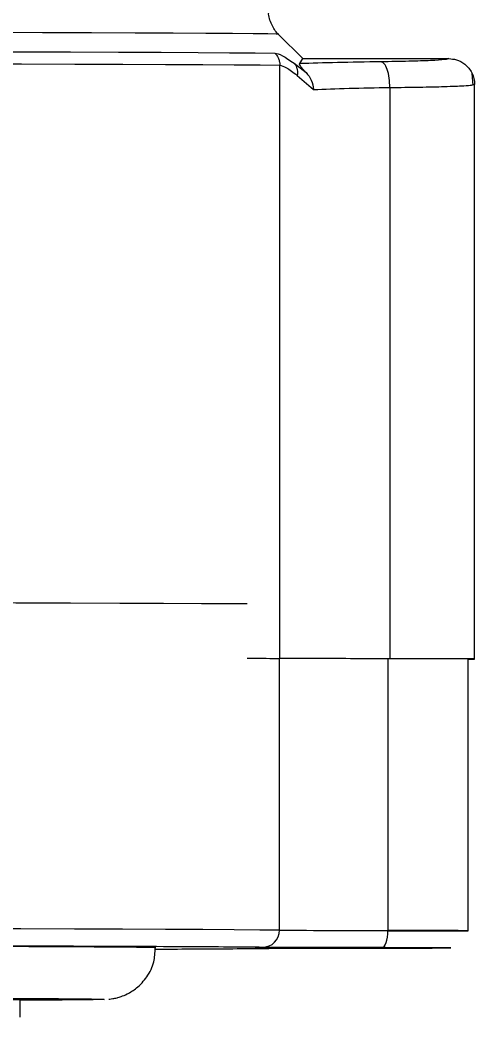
# Model space of a CAD drawing. Header units: millimetres. Extents: x 2251 to 4395, y 932 to 2449.
# Drawn here: x 3166.1 to 3192.6, y 1090.2 to 1148.3 of the extents above; entities that cross this region are included whole.
import ezdxf

# ---------------------------------------------------------------- set-up
doc = ezdxf.new("R2010")
doc.units = ezdxf.units.MM

msp = doc.modelspace()

# ---------------------------------------------------------------- linework, layer by layer
at = {"color": 7, "linetype": 'Continuous', "lineweight": 25}
for p, q in [((3182.588, 1146.061), (3181.172, 1147.477)), ((3182.072, 1145.794), (3182.775, 1145.249)), ((3182.399, 1145.769), (3182.586, 1146.062)), ((3182.586, 1146.062), (3191.086, 1146.062)), ((3181.24, 1111.094), (3181.24, 1145.679)), ((3192.507, 1144.513), (3192.443, 1145.203)), ((3182.262, 1145.146), (3182.254, 1145.087)), ((3182.254, 1145.087), (3183.205, 1144.257)), ((3187.651, 1144.38), (3187.651, 1111.077)), ((3192.472, 1144.535), (3192.586, 1144.561)), ((3192.586, 1111.062), (3192.586, 1144.565)), ((3181.218, 1095.251), (3181.218, 1111.094)), ((3187.541, 1111.077), (3187.541, 1095.235)), ((3192.209, 1095.22), (3192.209, 1111.063)), ((3166.114, 1090.187), (3166.114, 1091.187)), ((3170.957, 1091.223), (3171.009, 1091.22))]:
    msp.add_line(p, q, dxfattribs=at)
at = {"color": 7, "linetype": 'Continuous', "lineweight": 25, "flags": 128}
for points in [[(3181.172, 1147.477), (3181.033, 1147.486), (3180.537, 1147.498), (3179.685, 1147.509), (3178.48, 1147.52), (3176.928, 1147.531), (3175.036, 1147.542), (3172.813, 1147.552), (3170.269, 1147.562), (3167.415, 1147.571), (3164.264, 1147.581), (3160.831, 1147.589), (3157.132, 1147.597), (3153.184, 1147.605), (3149.004, 1147.612), (3144.612, 1147.618), (3140.027, 1147.624), (3135.271, 1147.629), (3130.366, 1147.634), (3125.334, 1147.637)], [(3117.151, 1146.523), (3122.353, 1146.52), (3127.467, 1146.517), (3132.47, 1146.513), (3137.339, 1146.509), (3142.053, 1146.503), (3146.591, 1146.497), (3150.932, 1146.491), (3155.057, 1146.483), (3158.948, 1146.476), (3162.587, 1146.467), (3165.958, 1146.459), (3169.046, 1146.449), (3171.837, 1146.44), (3174.319, 1146.429), (3176.48, 1146.419), (3178.311, 1146.408), (3179.804, 1146.397), (3180.952, 1146.386)], [(3117.205, 1145.816), (3122.426, 1145.814), (3127.559, 1145.811), (3132.58, 1145.807), (3137.467, 1145.802), (3142.198, 1145.797), (3146.753, 1145.791), (3151.11, 1145.784), (3155.25, 1145.777), (3159.155, 1145.769), (3162.808, 1145.761), (3166.191, 1145.752), (3169.29, 1145.742), (3172.092, 1145.733), (3174.582, 1145.723), (3176.752, 1145.712), (3178.589, 1145.701), (3180.088, 1145.69), (3181.24, 1145.679)], [(3179.336, 1114.268), (3178.544, 1114.273), (3176.675, 1114.284), (3174.461, 1114.295), (3171.913, 1114.305), (3169.043, 1114.315), (3165.864, 1114.325), (3162.391, 1114.334), (3158.64, 1114.342), (3154.629, 1114.35), (3150.376, 1114.357), (3145.901, 1114.364), (3141.225, 1114.37), (3136.368, 1114.375), (3131.355, 1114.38), (3126.208, 1114.384)], [(3181.218, 1095.251), (3180.078, 1095.262), (3178.587, 1095.273), (3176.751, 1095.284), (3174.58, 1095.294), (3172.082, 1095.305), (3169.27, 1095.314), (3166.155, 1095.324), (3162.753, 1095.333), (3159.078, 1095.341), (3155.147, 1095.349), (3150.977, 1095.356), (3146.589, 1095.363), (3142.001, 1095.369), (3137.234, 1095.374), (3132.31, 1095.379), (3127.252, 1095.383), (3122.081, 1095.386), (3116.822, 1095.388)], [(3187.189, 1094.233), (3187.258, 1094.252), (3187.324, 1094.309), (3187.385, 1094.402), (3187.438, 1094.527), (3187.482, 1094.679), (3187.514, 1094.852), (3187.534, 1095.039), (3187.541, 1095.235)], [(3174.009, 1094.22), (3173.965, 1094.226), (3173.609, 1094.236), (3172.898, 1094.247), (3171.838, 1094.258), (3170.431, 1094.268), (3168.687, 1094.278), (3166.612, 1094.288), (3164.219, 1094.297), (3161.517, 1094.307), (3158.522, 1094.315), (3155.248, 1094.323), (3151.711, 1094.331), (3147.929, 1094.338), (3143.921, 1094.345), (3139.706, 1094.351), (3135.306, 1094.356), (3130.743, 1094.361), (3126.039, 1094.365)], [(3190.209, 1094.22), (3190.032, 1094.217), (3189.513, 1094.215), (3188.686, 1094.212), (3187.609, 1094.211), (3186.355, 1094.209), (3185.009, 1094.209), (3183.663, 1094.209), (3182.409, 1094.211), (3181.332, 1094.212), (3180.506, 1094.215), (3179.986, 1094.217), (3179.809, 1094.22), (3179.986, 1094.223), (3180.506, 1094.226), (3181.332, 1094.228), (3182.409, 1094.23), (3183.663, 1094.231), (3185.009, 1094.231), (3186.355, 1094.231), (3187.609, 1094.23), (3188.686, 1094.228), (3189.513, 1094.226), (3190.032, 1094.223), (3190.209, 1094.22)], [(3180.235, 1094.19), (3180.427, 1094.209), (3180.496, 1094.226)], [(3187.264, 1094.23), (3187.258, 1094.227), (3187.189, 1094.208)]]:
    msp.add_lwpolyline(points, dxfattribs=at)
at = {"color": 7, "linetype": 'Continuous', "lineweight": 25}
for centre, radius, start, end in [((3180.226, 1095.243), 0.992, 270.49558, 0.45811), ((3187.049, 2137.573), 1042.338, 269.679528, 270.027064), ((3188.323, 592.49), 502.745, 89.55713, 90.08916), ((3188.546, 1525.635), 430.43, 269.86614, 270.48756)]:
    msp.add_arc(centre, radius, start, end, dxfattribs=at)
for points, knots in [([(3181.155, 1147.5), (3181.148, 1147.505), (3180.975, 1147.641), (3180.751, 1148.065), (3180.558, 1148.551), (3180.602, 1148.834), (3180.609, 1148.88)], [0, 0, 0, 0, 0.017313, 0.441285, 0.909661, 1, 1, 1, 1]), ([(3180.952, 1146.386), (3181.081, 1146.358), (3181.34, 1146.302), (3181.828, 1145.963), (3182.072, 1145.794)], [0, 0, 0, 0, 0.499286, 1, 1, 1, 1]), ([(3182.072, 1145.794), (3182.106, 1145.751), (3182.173, 1145.664), (3182.237, 1145.504), (3182.271, 1145.33), (3182.265, 1145.207), (3182.262, 1145.146)], [0, 0, 0, 0, 0.2473909, 0.4997222, 0.7521965, 1, 1, 1, 1]), ([(3182.775, 1145.249), (3182.736, 1145.289), (3182.657, 1145.37), (3182.561, 1145.478), (3182.487, 1145.568), (3182.418, 1145.664), (3182.378, 1145.742), (3182.392, 1145.76), (3182.399, 1145.769)], [0, 0, 0, 0, 0.111673, 0.222473, 0.333752, 0.456252, 0.712674, 1, 1, 1, 1]), ([(3187.138, 1145.876), (3186.259, 1145.863), (3184.472, 1145.837), (3183.097, 1145.792), (3182.399, 1145.769)], [0, 0, 0, 0, 0.4921548, 1, 1, 1, 1]), ([(3191.086, 1146.062), (3191.037, 1146.042), (3190.938, 1146.002), (3190.087, 1145.947), (3188.82, 1145.902), (3187.699, 1145.884), (3187.138, 1145.876)], [0, 0, 0, 0, 0.249914, 0.499831, 0.749722, 1, 1, 1, 1]), ([(3187.652, 1144.38), (3187.643, 1144.564), (3187.624, 1144.948), (3187.504, 1145.446), (3187.334, 1145.796), (3187.202, 1145.85), (3187.138, 1145.876)], [0, 0, 0, 0, 0.240153, 0.499483, 0.759101, 1, 1, 1, 1]), ([(3191.086, 1146.062), (3191.234, 1146.049), (3191.57, 1146.02), (3191.971, 1145.8), (3192.262, 1145.514), (3192.443, 1145.23), (3192.564, 1144.905), (3192.579, 1144.676), (3192.586, 1144.561)], [0, 0, 0, 0, 0.18848, 0.4272136, 0.5636211, 0.7073559, 0.8543277, 1, 1, 1, 1]), ([(3181.24, 1145.679), (3181.354, 1145.652), (3181.589, 1145.595), (3182.029, 1145.259), (3182.254, 1145.087)], [0, 0, 0, 0, 0.48849, 1, 1, 1, 1]), ([(3182.775, 1145.249), (3182.889, 1145.105), (3183.121, 1144.815), (3183.177, 1144.444), (3183.205, 1144.257)], [0, 0, 0, 0, 0.494817, 1, 1, 1, 1]), ([(3183.205, 1144.257), (3183.856, 1144.284), (3185.116, 1144.337), (3186.825, 1144.366), (3187.651, 1144.38)], [0, 0, 0, 0, 0.516726, 1, 1, 1, 1]), ([(3187.651, 1144.38), (3188.239, 1144.386), (3189.435, 1144.4), (3190.937, 1144.435), (3191.906, 1144.478), (3192.397, 1144.512), (3192.454, 1144.53), (3192.472, 1144.535)], [0, 0, 0, 0, 0.237543, 0.482876, 0.745623, 0.921738, 1, 1, 1, 1]), ([(3179.329, 1111.111), (3179.346, 1111.111), (3180.243, 1111.105), (3180.746, 1111.099), (3181.24, 1111.094)], [0, 0, 0, 0, 0.019707, 1, 1, 1, 1]), ([(3192.209, 1111.057), (3192.219, 1111.057), (3192.569, 1111.059), (3192.657, 1111.062), (3192.365, 1111.067), (3191.32, 1111.072), (3189.735, 1111.075), (3188.346, 1111.077), (3187.651, 1111.077)], [0, 0, 0, 0, 0.005941, 0.204753, 0.403564, 0.602376, 0.801188, 1, 1, 1, 1]), ([(3180.235, 1094.25), (3179.708, 1094.256), (3178.646, 1094.267), (3176.107, 1094.282), (3172.838, 1094.298), (3168.775, 1094.313), (3163.964, 1094.327), (3158.471, 1094.34), (3152.377, 1094.352), (3145.774, 1094.362), (3138.795, 1094.371), (3131.553, 1094.378), (3124.176, 1094.383), (3119.139, 1094.385), (3116.643, 1094.386)], [0, 0, 0, 0, 0.0799588, 0.1613715, 0.2441424, 0.3288926, 0.4142166, 0.5, 0.5857784, 0.6711024, 0.7558576, 0.8386237, 0.9200388, 1, 1, 1, 1]), ([(3171.285, 1091.233), (3171.3, 1091.233), (3171.333, 1091.236), (3171.484, 1091.254), (3171.729, 1091.303), (3172.024, 1091.391), (3172.422, 1091.557), (3172.971, 1091.905), (3173.541, 1092.529), (3173.944, 1093.345), (3173.973, 1093.936), (3173.986, 1094.204)], [0, 0, 0, 0, 0.069689, 0.159202, 0.228526, 0.284853, 0.360929, 0.487702, 0.660291, 0.846257, 1, 1, 1, 1]), ([(3173.98, 1094.149), (3174.68, 1094.152), (3176.49, 1094.16), (3178.629, 1094.174), (3179.703, 1094.185), (3180.235, 1094.19)], [0, 0, 0, 0, 0.241773, 0.624302, 1, 1, 1, 1]), ([(3187.189, 1094.233), (3186.342, 1094.233), (3184.62, 1094.235), (3182.528, 1094.239), (3180.943, 1094.245), (3180.468, 1094.248), (3180.235, 1094.25)], [0, 0, 0, 0, 0.245796, 0.5, 0.754204, 1, 1, 1, 1]), ([(3180.235, 1094.19), (3180.468, 1094.192), (3180.943, 1094.196), (3182.528, 1094.201), (3184.62, 1094.205), (3186.342, 1094.207), (3187.189, 1094.208)], [0, 0, 0, 0, 0.245796, 0.5, 0.754204, 1, 1, 1, 1]), ([(3191.209, 1094.22), (3191.157, 1094.222), (3191.049, 1094.224), (3190.179, 1094.228), (3188.878, 1094.231), (3187.743, 1094.232), (3187.189, 1094.233)], [0, 0, 0, 0, 0.244178, 0.5, 0.755822, 1, 1, 1, 1]), ([(3187.189, 1094.208), (3187.743, 1094.208), (3188.878, 1094.21), (3190.179, 1094.213), (3191.049, 1094.216), (3191.157, 1094.219), (3191.209, 1094.22)], [0, 0, 0, 0, 0.244178, 0.5, 0.755822, 1, 1, 1, 1]), ([(3034.064, 1091.223), (3034.111, 1091.226), (3034.218, 1091.234), (3035.088, 1091.247), (3036.569, 1091.261), (3038.744, 1091.274), (3041.574, 1091.288), (3045.088, 1091.301), (3049.242, 1091.313), (3053.986, 1091.324), (3059.247, 1091.334), (3064.939, 1091.343), (3070.962, 1091.35), (3077.185, 1091.357), (3083.551, 1091.361), (3089.903, 1091.364), (3096.242, 1091.366), (3102.509, 1091.367), (3108.776, 1091.366), (3115.115, 1091.364), (3121.468, 1091.361), (3127.833, 1091.357), (3134.057, 1091.35), (3140.079, 1091.343), (3145.771, 1091.334), (3151.032, 1091.324), (3155.776, 1091.313), (3159.93, 1091.301), (3163.444, 1091.288), (3166.274, 1091.274), (3168.45, 1091.261), (3169.931, 1091.247), (3170.802, 1091.234), (3170.909, 1091.226), (3170.957, 1091.223)], [0, 0, 0, 0, 0.023828, 0.053273, 0.084485, 0.115699, 0.147957, 0.180726, 0.213842, 0.247136, 0.28043, 0.313546, 0.346314, 0.378573, 0.409785, 0.440999, 0.470442, 0.499888, 0.529332, 0.558778, 0.58999, 0.621203, 0.653462, 0.68623, 0.719347, 0.752641, 0.785934, 0.819051, 0.851819, 0.884078, 0.915289, 0.946503, 0.975948, 1, 1, 1, 1]), ([(3166.089, 1091.187), (3166.095, 1091.187), (3166.138, 1091.188), (3165.891, 1091.19), (3165.298, 1091.192), (3164.083, 1091.194), (3163.013, 1091.194), (3162.351, 1091.195)], [0, 0, 0, 0, 0.030225, 0.211144, 0.392436, 0.624543, 1, 1, 1, 1]), ([(3171.009, 1091.22), (3170.953, 1091.216), (3170.842, 1091.207), (3169.946, 1091.193), (3168.404, 1091.18), (3167.091, 1091.17), (3166.143, 1091.166), (3166.114, 1091.166)], [0, 0, 0, 0, 0.240789, 0.481589, 0.73683, 0.992091, 1, 1, 1, 1])]:
    msp.add_open_spline(points, degree=3, knots=knots, dxfattribs=at)
for points in [[(3180.952, 1146.386), (3180.995, 1146.337), (3181.081, 1146.24), (3181.17, 1146.064), (3181.229, 1145.876), (3181.236, 1145.745), (3181.24, 1145.679)], [(3187.651, 1111.077), (3186.86, 1111.078), (3185.278, 1111.08), (3183.365, 1111.084), (3181.905, 1111.088), (3181.462, 1111.092), (3181.24, 1111.094)]]:
    msp.add_open_spline(points, degree=3, dxfattribs=at)

doc.saveas('drawing.dxf')
